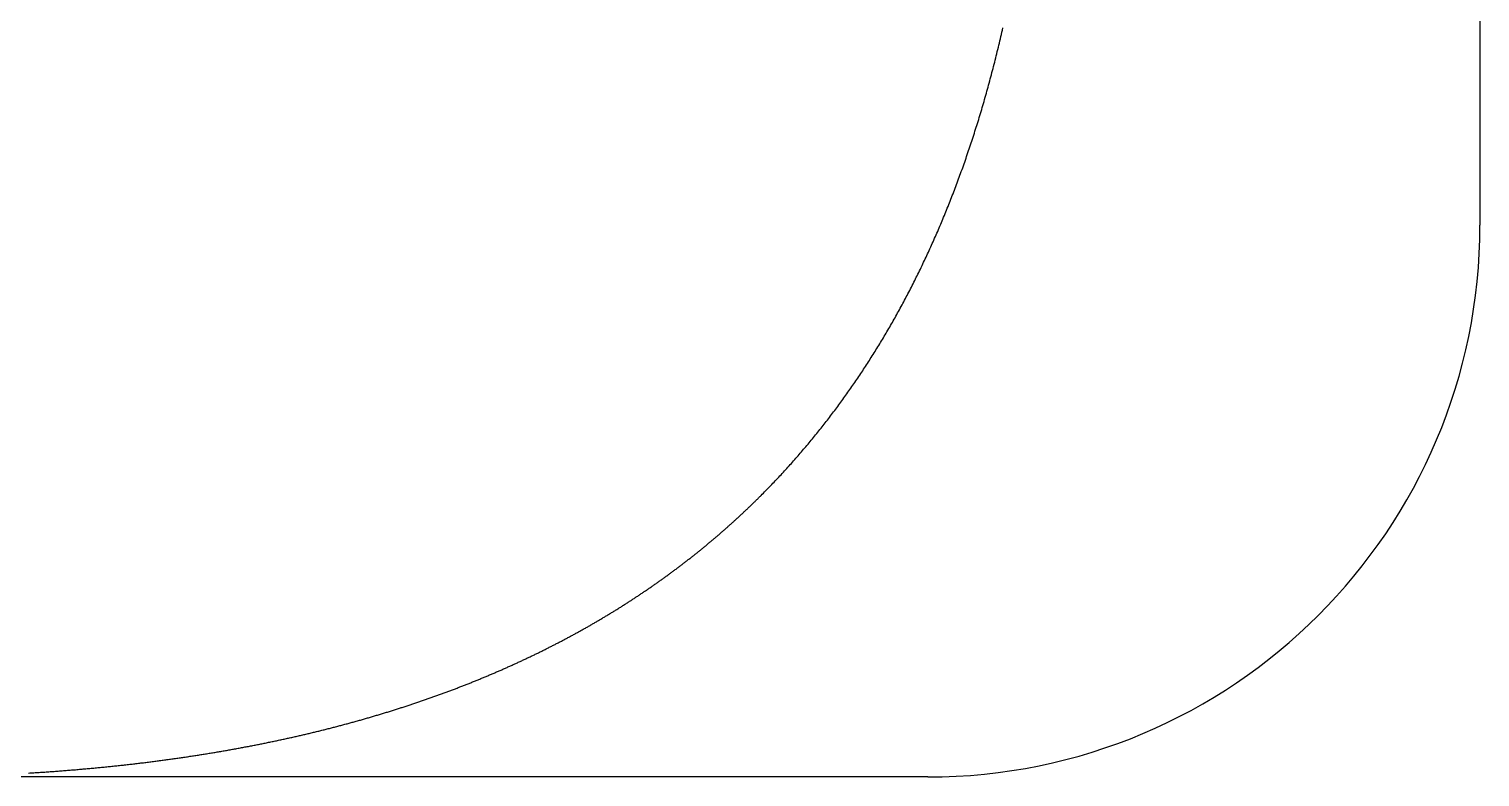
# Model space of a CAD drawing. Extents: x -14 to 315, y -179 to 16.
# Drawn here: x 267.71 to 299.25, y -178.5 to -162.24 of the extents above; entities that cross this region are included whole.
import ezdxf

# ---------------------------------------------------------------- set-up
doc = ezdxf.new("R2010")
doc.units = 0
doc.layers.add('BLACK', color=7, linetype='CONTINUOUS')

msp = doc.modelspace()

# ---------------------------------------------------------------- linework, layer by layer
at = {"layer": 'BLACK', "linetype": 'CONTINUOUS'}
for p, q in [((299.25, -125.5), (299.25, -166.5)), ((288.825041, -162.446883), (288.835984, -162.399988)), ((288.835984, -162.399988), (288.846869, -162.352994)), ((288.846869, -162.352994), (288.857694, -162.3059)), ((288.857694, -162.3059), (288.868459, -162.258708)), ((288.868459, -162.258708), (288.879166, -162.211416)), ((288.74679, -162.772401), (288.758145, -162.726191)), ((288.758145, -162.726191), (288.769441, -162.679884)), ((288.769441, -162.679884), (288.780678, -162.63348)), ((288.780678, -162.63348), (288.791857, -162.586978)), ((288.791857, -162.586978), (288.802977, -162.540378)), ((288.802977, -162.540378), (288.814039, -162.493679)), ((288.814039, -162.493679), (288.825041, -162.446883)), ((288.665677, -163.093163), (288.677438, -163.047628)), ((288.677438, -163.047628), (288.689142, -163.001997)), ((288.689142, -163.001997), (288.700788, -162.956271)), ((288.700788, -162.956271), (288.712376, -162.910448)), ((288.712376, -162.910448), (288.723906, -162.864529)), ((288.723906, -162.864529), (288.735377, -162.818514)), ((288.735377, -162.818514), (288.74679, -162.772401)), ((288.58173, -163.409241), (288.593895, -163.364371)), ((288.593895, -163.364371), (288.606002, -163.319406)), ((288.606002, -163.319406), (288.618052, -163.274347)), ((288.618052, -163.274347), (288.630045, -163.229194)), ((288.630045, -163.229194), (288.64198, -163.183945)), ((288.64198, -163.183945), (288.653857, -163.138602)), ((288.653857, -163.138602), (288.665677, -163.093163)), ((288.494978, -163.720708), (288.507542, -163.676492)), ((288.507542, -163.676492), (288.520049, -163.632184)), ((288.520049, -163.632184), (288.532499, -163.587782)), ((288.532499, -163.587782), (288.544892, -163.543287)), ((288.544892, -163.543287), (288.557229, -163.498699)), ((288.557229, -163.498699), (288.569508, -163.454017)), ((288.569508, -163.454017), (288.58173, -163.409241)), ((288.405445, -164.027635), (288.418405, -163.984064)), ((288.418405, -163.984064), (288.431308, -163.940401)), ((288.431308, -163.940401), (288.444155, -163.896646)), ((288.444155, -163.896646), (288.456945, -163.8528)), ((288.456945, -163.8528), (288.469679, -163.808862)), ((288.469679, -163.808862), (288.482357, -163.764831)), ((288.482357, -163.764831), (288.494978, -163.720708)), ((288.313158, -164.330093), (288.32651, -164.287155)), ((288.32651, -164.287155), (288.339806, -164.244128)), ((288.339806, -164.244128), (288.353046, -164.201011)), ((288.353046, -164.201011), (288.36623, -164.157803)), ((288.36623, -164.157803), (288.379358, -164.114505)), ((288.379358, -164.114505), (288.392429, -164.071115)), ((288.392429, -164.071115), (288.405445, -164.027635)), ((288.204344, -164.670373), (288.21814, -164.628149)), ((288.21814, -164.628149), (288.23188, -164.585836)), ((288.23188, -164.585836), (288.245565, -164.543435)), ((288.245565, -164.543435), (288.259195, -164.500945)), ((288.259195, -164.500945), (288.272769, -164.458366)), ((288.272769, -164.458366), (288.286288, -164.415698)), ((288.286288, -164.415698), (288.299751, -164.37294)), ((288.299751, -164.37294), (288.313158, -164.330093)), ((288.106231, -164.963482), (288.120412, -164.921872)), ((288.120412, -164.921872), (288.134538, -164.880174)), ((288.134538, -164.880174), (288.148609, -164.838389)), ((288.148609, -164.838389), (288.162625, -164.796517)), ((288.162625, -164.796517), (288.176587, -164.754557)), ((288.176587, -164.754557), (288.190493, -164.712509)), ((288.190493, -164.712509), (288.204344, -164.670373)), ((287.990814, -165.293255), (288.005432, -165.252334)), ((288.005432, -165.252334), (288.019996, -165.211328)), ((288.019996, -165.211328), (288.034505, -165.170235)), ((288.034505, -165.170235), (288.048959, -165.129057)), ((288.048959, -165.129057), (288.063359, -165.087793)), ((288.063359, -165.087793), (288.077704, -165.046443)), ((288.077704, -165.046443), (288.091995, -165.005006)), ((288.091995, -165.005006), (288.106231, -164.963482)), ((287.871919, -165.617564), (287.88697, -165.577321)), ((287.88697, -165.577321), (287.901968, -165.536994)), ((287.901968, -165.536994), (287.916911, -165.496582)), ((287.916911, -165.496582), (287.9318, -165.456086)), ((287.9318, -165.456086), (287.946635, -165.415506)), ((287.946635, -165.415506), (287.961416, -165.374841)), ((287.961416, -165.374841), (287.976142, -165.33409)), ((287.976142, -165.33409), (287.990814, -165.293255)), ((287.749571, -165.936506), (287.765053, -165.896929)), ((287.765053, -165.896929), (287.78048, -165.857269)), ((287.78048, -165.857269), (287.795855, -165.817526)), ((287.795855, -165.817526), (287.811175, -165.7777)), ((287.811175, -165.7777), (287.826442, -165.737791)), ((287.826442, -165.737791), (287.841655, -165.697799)), ((287.841655, -165.697799), (287.856814, -165.657724)), ((287.856814, -165.657724), (287.871919, -165.617564)), ((287.623795, -166.250173), (287.639703, -166.21125)), ((287.639703, -166.21125), (287.655559, -166.172246)), ((287.655559, -166.172246), (287.671361, -166.13316)), ((287.671361, -166.13316), (287.68711, -166.093993)), ((287.68711, -166.093993), (287.702806, -166.054744)), ((287.702806, -166.054744), (287.718448, -166.015414)), ((287.718448, -166.015414), (287.734036, -165.976001)), ((287.734036, -165.976001), (287.749571, -165.936506)), ((287.494611, -166.558658), (287.510945, -166.520378)), ((287.510945, -166.520378), (287.527225, -166.482018)), ((287.527225, -166.482018), (287.543453, -166.443578)), ((287.543453, -166.443578), (287.559627, -166.405058)), ((287.559627, -166.405058), (287.575749, -166.366458)), ((287.575749, -166.366458), (287.591817, -166.327777)), ((287.591817, -166.327777), (287.607833, -166.289015)), ((287.607833, -166.289015), (287.623795, -166.250173)), ((287.36204, -166.86205), (287.378796, -166.824401)), ((287.378796, -166.824401), (287.395499, -166.786674)), ((287.395499, -166.786674), (287.41215, -166.748869)), ((287.41215, -166.748869), (287.428748, -166.710985)), ((287.428748, -166.710985), (287.445293, -166.673022)), ((287.445293, -166.673022), (287.461785, -166.63498)), ((287.461785, -166.63498), (287.478225, -166.596859)), ((287.478225, -166.596859), (287.494611, -166.558658)), ((287.226097, -167.160436), (287.243274, -167.123409)), ((287.243274, -167.123409), (287.260398, -167.086304)), ((287.260398, -167.086304), (287.27747, -167.049122)), ((287.27747, -167.049122), (287.294489, -167.011863)), ((287.294489, -167.011863), (287.311455, -166.974527)), ((287.311455, -166.974527), (287.328369, -166.937112)), ((287.328369, -166.937112), (287.345231, -166.89962)), ((287.345231, -166.89962), (287.36204, -166.86205)), ((287.069151, -167.490244), (287.086798, -167.453903)), ((287.086798, -167.453903), (287.104394, -167.417485)), ((287.104394, -167.417485), (287.121937, -167.380993)), ((287.121937, -167.380993), (287.139428, -167.344424)), ((287.139428, -167.344424), (287.156867, -167.307779)), ((287.156867, -167.307779), (287.174253, -167.271058)), ((287.174253, -167.271058), (287.191587, -167.234261)), ((287.191587, -167.234261), (287.208868, -167.197387)), ((287.208868, -167.197387), (287.226097, -167.160436)), ((286.907972, -167.813945), (286.92609, -167.778276)), ((286.92609, -167.778276), (286.944155, -167.742533)), ((286.944155, -167.742533), (286.962168, -167.706716)), ((286.962168, -167.706716), (286.980129, -167.670824)), ((286.980129, -167.670824), (286.998037, -167.634858)), ((286.998037, -167.634858), (287.015894, -167.598817)), ((287.015894, -167.598817), (287.033698, -167.562701)), ((287.033698, -167.562701), (287.051451, -167.52651)), ((287.051451, -167.52651), (287.069151, -167.490244)), ((286.742576, -168.131653), (286.761161, -168.096645)), ((286.761161, -168.096645), (286.779695, -168.061564)), ((286.779695, -168.061564), (286.798176, -168.026409)), ((286.798176, -168.026409), (286.816606, -167.991182)), ((286.816606, -167.991182), (286.834983, -167.955882)), ((286.834983, -167.955882), (286.853308, -167.920508)), ((286.853308, -167.920508), (286.871582, -167.885061)), ((286.871582, -167.885061), (286.889803, -167.84954)), ((286.889803, -167.84954), (286.907972, -167.813945)), ((286.57297, -168.443483), (286.592023, -168.409122)), ((286.592023, -168.409122), (286.611023, -168.37469)), ((286.611023, -168.37469), (286.629972, -168.340186)), ((286.629972, -168.340186), (286.648869, -168.305611)), ((286.648869, -168.305611), (286.667715, -168.270964)), ((286.667715, -168.270964), (286.686508, -168.236244)), ((286.686508, -168.236244), (286.705249, -168.201453)), ((286.705249, -168.201453), (286.723938, -168.16659)), ((286.723938, -168.16659), (286.742576, -168.131653)), ((286.399159, -168.749542), (286.418679, -168.715817)), ((286.418679, -168.715817), (286.438147, -168.682022)), ((286.438147, -168.682022), (286.457563, -168.648157)), ((286.457563, -168.648157), (286.476927, -168.614221)), ((286.476927, -168.614221), (286.496239, -168.580215)), ((286.496239, -168.580215), (286.5155, -168.546138)), ((286.5155, -168.546138), (286.534708, -168.511991)), ((286.534708, -168.511991), (286.553865, -168.477772)), ((286.553865, -168.477772), (286.57297, -168.443483)), ((286.201106, -169.082969), (286.221145, -169.049937)), ((286.221145, -169.049937), (286.241132, -169.016836)), ((286.241132, -169.016836), (286.261067, -168.983667)), ((286.261067, -168.983667), (286.28095, -168.950428)), ((286.28095, -168.950428), (286.300781, -168.917121)), ((286.300781, -168.917121), (286.320561, -168.883744)), ((286.320561, -168.883744), (286.340288, -168.850298)), ((286.340288, -168.850298), (286.359964, -168.816782)), ((286.359964, -168.816782), (286.379587, -168.783197)), ((286.379587, -168.783197), (286.399159, -168.749542)), ((286.018417, -169.37719), (286.038924, -169.34477)), ((286.038924, -169.34477), (286.059379, -169.312282)), ((286.059379, -169.312282), (286.079781, -169.279727)), ((286.079781, -169.279727), (286.100132, -169.247104)), ((286.100132, -169.247104), (286.120431, -169.214413)), ((286.120431, -169.214413), (286.140677, -169.181654)), ((286.140677, -169.181654), (286.160872, -169.148827)), ((286.160872, -169.148827), (286.181015, -169.115932)), ((286.181015, -169.115932), (286.201106, -169.082969)), ((285.810487, -169.697712), (285.831514, -169.665959)), ((285.831514, -169.665959), (285.85249, -169.63414)), ((285.85249, -169.63414), (285.873413, -169.602254)), ((285.873413, -169.602254), (285.894284, -169.570302)), ((285.894284, -169.570302), (285.915103, -169.538284)), ((285.915103, -169.538284), (285.93587, -169.506199)), ((285.93587, -169.506199), (285.956585, -169.474047)), ((285.956585, -169.474047), (285.977248, -169.441829)), ((285.977248, -169.441829), (285.997859, -169.409543)), ((285.997859, -169.409543), (286.018417, -169.37719)), ((285.597337, -170.011634), (285.618887, -169.980535)), ((285.618887, -169.980535), (285.640385, -169.949371)), ((285.640385, -169.949371), (285.661831, -169.918143)), ((285.661831, -169.918143), (285.683224, -169.886849)), ((285.683224, -169.886849), (285.704565, -169.85549)), ((285.704565, -169.85549), (285.725854, -169.824066)), ((285.725854, -169.824066), (285.747091, -169.792576)), ((285.747091, -169.792576), (285.768275, -169.76102)), ((285.768275, -169.76102), (285.789407, -169.729399)), ((285.789407, -169.729399), (285.810487, -169.697712)), ((285.378945, -170.31908), (285.401021, -170.288623)), ((285.401021, -170.288623), (285.423044, -170.258103)), ((285.423044, -170.258103), (285.445015, -170.227518)), ((285.445015, -170.227518), (285.466932, -170.19687)), ((285.466932, -170.19687), (285.488798, -170.166158)), ((285.488798, -170.166158), (285.510611, -170.135382)), ((285.510611, -170.135382), (285.532371, -170.104542)), ((285.532371, -170.104542), (285.554079, -170.073637)), ((285.554079, -170.073637), (285.575734, -170.042668)), ((285.575734, -170.042668), (285.597337, -170.011634)), ((285.132627, -170.649933), (285.155284, -170.620169)), ((285.155284, -170.620169), (285.177888, -170.590343)), ((285.177888, -170.590343), (285.200439, -170.560454)), ((285.200439, -170.560454), (285.222938, -170.530503)), ((285.222938, -170.530503), (285.245383, -170.500489)), ((285.245383, -170.500489), (285.267775, -170.470412)), ((285.267775, -170.470412), (285.290115, -170.440272)), ((285.290115, -170.440272), (285.312402, -170.410069)), ((285.312402, -170.410069), (285.334636, -170.379802)), ((285.334636, -170.379802), (285.356817, -170.349473)), ((285.356817, -170.349473), (285.378945, -170.31908)), ((284.903129, -170.944163), (284.926319, -170.915018)), ((284.926319, -170.915018), (284.949455, -170.88581)), ((284.949455, -170.88581), (284.972538, -170.856542)), ((284.972538, -170.856542), (284.995567, -170.827212)), ((284.995567, -170.827212), (285.018544, -170.79782)), ((285.018544, -170.79782), (285.041467, -170.768367)), ((285.041467, -170.768367), (285.064336, -170.738852)), ((285.064336, -170.738852), (285.087153, -170.709274)), ((285.087153, -170.709274), (285.109916, -170.679635)), ((285.109916, -170.679635), (285.132627, -170.649933)), ((284.644501, -171.260748), (284.668281, -171.232271)), ((284.668281, -171.232271), (284.692008, -171.203732)), ((284.692008, -171.203732), (284.715681, -171.175134)), ((284.715681, -171.175134), (284.7393, -171.146475)), ((284.7393, -171.146475), (284.762865, -171.117756)), ((284.762865, -171.117756), (284.786377, -171.088976)), ((284.786377, -171.088976), (284.809834, -171.060135)), ((284.809834, -171.060135), (284.833238, -171.031234)), ((284.833238, -171.031234), (284.856589, -171.002271)), ((284.856589, -171.002271), (284.879885, -170.973248)), ((284.879885, -170.973248), (284.903129, -170.944163)), ((284.354904, -171.597824), (284.379337, -171.570061)), ((284.379337, -171.570061), (284.403714, -171.542239)), ((284.403714, -171.542239), (284.428038, -171.514357)), ((284.428038, -171.514357), (284.452306, -171.486417)), ((284.452306, -171.486417), (284.476521, -171.458417)), ((284.476521, -171.458417), (284.50068, -171.430358)), ((284.50068, -171.430358), (284.524786, -171.402239)), ((284.524786, -171.402239), (284.548837, -171.37406)), ((284.548837, -171.37406), (284.572834, -171.345822)), ((284.572834, -171.345822), (284.596777, -171.317524)), ((284.596777, -171.317524), (284.620666, -171.289166)), ((284.620666, -171.289166), (284.644501, -171.260748)), ((284.082527, -171.899348), (284.107564, -171.872228)), ((284.107564, -171.872228), (284.132546, -171.845051)), ((284.132546, -171.845051), (284.157472, -171.817815)), ((284.157472, -171.817815), (284.182344, -171.790521)), ((284.182344, -171.790521), (284.20716, -171.763168)), ((284.20716, -171.763168), (284.231921, -171.735757)), ((284.231921, -171.735757), (284.256628, -171.708288)), ((284.256628, -171.708288), (284.281279, -171.68076)), ((284.281279, -171.68076), (284.305876, -171.653174)), ((284.305876, -171.653174), (284.330417, -171.625528)), ((284.330417, -171.625528), (284.354904, -171.597824)), ((283.777747, -172.220286), (283.803452, -172.193856)), ((283.803452, -172.193856), (283.829102, -172.16737)), ((283.829102, -172.16737), (283.854695, -172.140826)), ((283.854695, -172.140826), (283.880233, -172.114225)), ((283.880233, -172.114225), (283.905715, -172.087567)), ((283.905715, -172.087567), (283.93114, -172.060851)), ((283.93114, -172.060851), (283.95651, -172.034078)), ((283.95651, -172.034078), (283.981825, -172.007248)), ((283.981825, -172.007248), (284.007084, -171.980359)), ((284.007084, -171.980359), (284.032287, -171.953413)), ((284.032287, -171.953413), (284.057435, -171.92641)), ((284.057435, -171.92641), (284.082527, -171.899348)), ((283.464877, -172.533016), (283.478077, -172.520148)), ((283.478077, -172.520148), (283.491262, -172.507265)), ((283.491262, -172.507265), (283.504433, -172.494369)), ((283.504433, -172.494369), (283.517589, -172.481459)), ((283.517589, -172.481459), (283.530732, -172.468534)), ((283.530732, -172.468534), (283.54386, -172.455595)), ((283.54386, -172.455595), (283.556974, -172.442643)), ((283.556974, -172.442643), (283.570074, -172.429676)), ((283.570074, -172.429676), (283.583159, -172.416695)), ((283.583159, -172.416695), (283.596231, -172.4037)), ((283.596231, -172.4037), (283.609288, -172.390691)), ((283.609288, -172.390691), (283.622331, -172.377668)), ((283.622331, -172.377668), (283.648375, -172.35158)), ((283.648375, -172.35158), (283.674362, -172.325434)), ((283.674362, -172.325434), (283.700293, -172.299232)), ((283.700293, -172.299232), (283.726167, -172.272974)), ((283.726167, -172.272974), (283.751985, -172.246658)), ((283.751985, -172.246658), (283.777747, -172.220286)), ((283.143788, -172.837669), (283.157333, -172.825135)), ((283.157333, -172.825135), (283.170863, -172.812587)), ((283.170863, -172.812587), (283.184378, -172.800025)), ((283.184378, -172.800025), (283.19788, -172.787449)), ((283.19788, -172.787449), (283.211366, -172.77486)), ((283.211366, -172.77486), (283.224839, -172.762256)), ((283.224839, -172.762256), (283.238296, -172.749639)), ((283.238296, -172.749639), (283.25174, -172.737008)), ((283.25174, -172.737008), (283.265169, -172.724363)), ((283.265169, -172.724363), (283.278583, -172.711704)), ((283.278583, -172.711704), (283.291983, -172.699031)), ((283.291983, -172.699031), (283.305369, -172.686344)), ((283.305369, -172.686344), (283.31874, -172.673644)), ((283.31874, -172.673644), (283.332097, -172.660929)), ((283.332097, -172.660929), (283.34544, -172.648201)), ((283.34544, -172.648201), (283.358768, -172.635458)), ((283.358768, -172.635458), (283.372082, -172.622702)), ((283.372082, -172.622702), (283.385381, -172.609932)), ((283.385381, -172.609932), (283.398666, -172.597147)), ((283.398666, -172.597147), (283.411937, -172.584349)), ((283.411937, -172.584349), (283.425194, -172.571537)), ((283.425194, -172.571537), (283.438436, -172.558711)), ((283.438436, -172.558711), (283.451664, -172.54587)), ((283.451664, -172.54587), (283.464877, -172.533016)), ((282.786499, -173.15873), (282.800425, -173.146553)), ((282.800425, -173.146553), (282.814336, -173.134362)), ((282.814336, -173.134362), (282.828232, -173.122157)), ((282.828232, -173.122157), (282.842114, -173.109939)), ((282.842114, -173.109939), (282.85598, -173.097707)), ((282.85598, -173.097707), (282.869832, -173.085461)), ((282.869832, -173.085461), (282.883669, -173.073202)), ((282.883669, -173.073202), (282.897491, -173.060929)), ((282.897491, -173.060929), (282.911299, -173.048642)), ((282.911299, -173.048642), (282.925092, -173.036342)), ((282.925092, -173.036342), (282.93887, -173.024028)), ((282.93887, -173.024028), (282.952634, -173.0117)), ((282.952634, -173.0117), (282.966382, -172.999359)), ((282.966382, -172.999359), (282.980117, -172.987003)), ((282.980117, -172.987003), (282.993836, -172.974635)), ((282.993836, -172.974635), (283.007541, -172.962252)), ((283.007541, -172.962252), (283.021232, -172.949856)), ((283.021232, -172.949856), (283.034907, -172.937445)), ((283.034907, -172.937445), (283.048568, -172.925022)), ((283.048568, -172.925022), (283.062215, -172.912584)), ((283.062215, -172.912584), (283.075847, -172.900133)), ((283.075847, -172.900133), (283.089464, -172.887667)), ((283.089464, -172.887667), (283.103067, -172.875189)), ((283.103067, -172.875189), (283.116655, -172.862696)), ((283.116655, -172.862696), (283.130229, -172.850189)), ((283.130229, -172.850189), (283.143788, -172.837669)), ((282.419198, -173.470582), (282.433512, -173.458757)), ((282.433512, -173.458757), (282.447812, -173.446917)), ((282.447812, -173.446917), (282.462096, -173.435065)), ((282.462096, -173.435065), (282.476366, -173.423199)), ((282.476366, -173.423199), (282.49062, -173.41132)), ((282.49062, -173.41132), (282.504859, -173.399427)), ((282.504859, -173.399427), (282.519083, -173.387521)), ((282.519083, -173.387521), (282.533293, -173.375601)), ((282.533293, -173.375601), (282.547487, -173.363668)), ((282.547487, -173.363668), (282.561666, -173.351721)), ((282.561666, -173.351721), (282.57583, -173.339761)), ((282.57583, -173.339761), (282.589979, -173.327787)), ((282.589979, -173.327787), (282.604113, -173.3158)), ((282.604113, -173.3158), (282.618232, -173.303799)), ((282.618232, -173.303799), (282.632336, -173.291784)), ((282.632336, -173.291784), (282.646426, -173.279756)), ((282.646426, -173.279756), (282.6605, -173.267715)), ((282.6605, -173.267715), (282.67456, -173.25566)), ((282.67456, -173.25566), (282.688604, -173.243591)), ((282.688604, -173.243591), (282.702634, -173.231509)), ((282.702634, -173.231509), (282.716648, -173.219413)), ((282.716648, -173.219413), (282.730648, -173.207304)), ((282.730648, -173.207304), (282.744633, -173.195181)), ((282.744633, -173.195181), (282.758604, -173.183044)), ((282.758604, -173.183044), (282.772559, -173.170894)), ((282.772559, -173.170894), (282.786499, -173.15873)), ((282.026941, -173.784804), (282.041669, -173.773339)), ((282.041669, -173.773339), (282.056381, -173.761862)), ((282.056381, -173.761862), (282.071078, -173.750371)), ((282.071078, -173.750371), (282.085759, -173.738867)), ((282.085759, -173.738867), (282.100425, -173.727349)), ((282.100425, -173.727349), (282.115075, -173.715819)), ((282.115075, -173.715819), (282.129711, -173.704274)), ((282.129711, -173.704274), (282.14433, -173.692717)), ((282.14433, -173.692717), (282.158935, -173.681145)), ((282.158935, -173.681145), (282.173523, -173.669562)), ((282.173523, -173.669562), (282.188097, -173.657964)), ((282.188097, -173.657964), (282.202655, -173.646353)), ((282.202655, -173.646353), (282.217198, -173.634728)), ((282.217198, -173.634728), (282.231726, -173.623091)), ((282.231726, -173.623091), (282.246238, -173.61144)), ((282.246238, -173.61144), (282.260735, -173.599776)), ((282.260735, -173.599776), (282.275217, -173.588097)), ((282.275217, -173.588097), (282.289683, -173.576407)), ((282.289683, -173.576407), (282.304135, -173.564702)), ((282.304135, -173.564702), (282.31857, -173.552984)), ((282.31857, -173.552984), (282.332992, -173.541252)), ((282.332992, -173.541252), (282.347397, -173.529508)), ((282.347397, -173.529508), (282.361788, -173.517749)), ((282.361788, -173.517749), (282.376163, -173.505978)), ((282.376163, -173.505978), (282.390523, -173.494192)), ((282.390523, -173.494192), (282.404868, -173.482394)), ((282.404868, -173.482394), (282.419198, -173.470582)), ((281.608231, -174.100422), (281.623398, -174.089328)), ((281.623398, -174.089328), (281.638548, -174.078221)), ((281.638548, -174.078221), (281.653683, -174.067101)), ((281.653683, -174.067101), (281.668801, -174.055968)), ((281.668801, -174.055968), (281.683905, -174.044821)), ((281.683905, -174.044821), (281.698991, -174.033662)), ((281.698991, -174.033662), (281.714063, -174.022489)), ((281.714063, -174.022489), (281.729118, -174.011303)), ((281.729118, -174.011303), (281.744159, -174.000104)), ((281.744159, -174.000104), (281.759183, -173.988892)), ((281.759183, -173.988892), (281.774192, -173.977666)), ((281.774192, -173.977666), (281.789184, -173.966427)), ((281.789184, -173.966427), (281.804161, -173.955175)), ((281.804161, -173.955175), (281.819122, -173.94391)), ((281.819122, -173.94391), (281.834068, -173.932631)), ((281.834068, -173.932631), (281.848998, -173.92134)), ((281.848998, -173.92134), (281.863913, -173.910034)), ((281.863913, -173.910034), (281.878811, -173.898716)), ((281.878811, -173.898716), (281.893694, -173.887384)), ((281.893694, -173.887384), (281.908561, -173.87604)), ((281.908561, -173.87604), (281.923414, -173.864682)), ((281.923414, -173.864682), (281.93825, -173.853311)), ((281.93825, -173.853311), (281.953071, -173.841926)), ((281.953071, -173.841926), (281.967875, -173.830528)), ((281.967875, -173.830528), (281.982666, -173.819117)), ((281.982666, -173.819117), (281.997439, -173.807693)), ((281.997439, -173.807693), (282.012198, -173.796255)), ((282.012198, -173.796255), (282.026941, -173.784804)), ((281.161439, -174.416422), (281.177071, -174.405709)), ((281.177071, -174.405709), (281.192689, -174.394982)), ((281.192689, -174.394982), (281.208288, -174.384244)), ((281.208288, -174.384244), (281.223873, -174.373491)), ((281.223873, -174.373491), (281.23944, -174.362726)), ((281.23944, -174.362726), (281.254992, -174.351947)), ((281.254992, -174.351947), (281.270527, -174.341156)), ((281.270527, -174.341156), (281.286047, -174.330351)), ((281.286047, -174.330351), (281.301549, -174.319533)), ((281.301549, -174.319533), (281.317036, -174.308702)), ((281.317036, -174.308702), (281.332506, -174.297859)), ((281.332506, -174.297859), (281.347961, -174.287001)), ((281.347961, -174.287001), (281.363399, -174.276131)), ((281.363399, -174.276131), (281.378822, -174.265247)), ((281.378822, -174.265247), (281.394227, -174.254352)), ((281.394227, -174.254352), (281.409618, -174.243441)), ((281.409618, -174.243441), (281.424991, -174.232519)), ((281.424991, -174.232519), (281.44035, -174.221583)), ((281.44035, -174.221583), (281.455691, -174.210635)), ((281.455691, -174.210635), (281.471018, -174.199672)), ((281.471018, -174.199672), (281.486327, -174.188697)), ((281.486327, -174.188697), (281.501621, -174.177708)), ((281.501621, -174.177708), (281.516898, -174.166707)), ((281.516898, -174.166707), (281.532161, -174.155692)), ((281.532161, -174.155692), (281.547406, -174.144665)), ((281.547406, -174.144665), (281.562637, -174.133623)), ((281.562637, -174.133623), (281.57785, -174.12257)), ((281.57785, -174.12257), (281.593049, -174.111502)), ((281.593049, -174.111502), (281.608231, -174.100422)), ((280.684797, -174.731745), (280.700925, -174.721424)), ((280.700925, -174.721424), (280.717039, -174.711088)), ((280.717039, -174.711088), (280.733133, -174.700741)), ((280.733133, -174.700741), (280.749213, -174.690379)), ((280.749213, -174.690379), (280.765274, -174.680006)), ((280.765274, -174.680006), (280.781321, -174.669618)), ((280.781321, -174.669618), (280.797348, -174.659219)), ((280.797348, -174.659219), (280.813361, -174.648805)), ((280.813361, -174.648805), (280.829356, -174.63838)), ((280.829356, -174.63838), (280.845336, -174.62794)), ((280.845336, -174.62794), (280.861297, -174.617489)), ((280.861297, -174.617489), (280.877243, -174.607023)), ((280.877243, -174.607023), (280.893171, -174.596546)), ((280.893171, -174.596546), (280.909084, -174.586054)), ((280.909084, -174.586054), (280.924979, -174.575551)), ((280.924979, -174.575551), (280.940859, -174.565033)), ((280.940859, -174.565033), (280.956721, -174.554503)), ((280.956721, -174.554503), (280.972568, -174.543959)), ((280.972568, -174.543959), (280.988397, -174.533403)), ((280.988397, -174.533403), (281.004211, -174.522833)), ((281.004211, -174.522833), (281.020007, -174.512252)), ((281.020007, -174.512252), (281.035788, -174.501656)), ((281.035788, -174.501656), (281.051551, -174.491048)), ((281.051551, -174.491048), (281.067299, -174.480425)), ((281.067299, -174.480425), (281.083029, -174.469791)), ((281.083029, -174.469791), (281.098745, -174.459143)), ((281.098745, -174.459143), (281.114442, -174.448483)), ((281.114442, -174.448483), (281.130125, -174.437808)), ((281.130125, -174.437808), (281.145789, -174.427122)), ((281.145789, -174.427122), (281.161439, -174.416422)), ((280.176378, -175.045279), (280.193037, -175.035359)), ((280.193037, -175.035359), (280.209676, -175.025427)), ((280.209676, -175.025427), (280.2263, -175.015482)), ((280.2263, -175.015482), (280.242905, -175.005524)), ((280.242905, -175.005524), (280.259494, -174.995552)), ((280.259494, -174.995552), (280.276064, -174.985569)), ((280.276064, -174.985569), (280.29262, -174.975571)), ((280.29262, -174.975571), (280.309156, -174.965562)), ((280.309156, -174.965562), (280.325676, -174.955538)), ((280.325676, -174.955538), (280.342178, -174.945502)), ((280.342178, -174.945502), (280.358664, -174.935453)), ((280.358664, -174.935453), (280.375131, -174.925391)), ((280.375131, -174.925391), (280.391584, -174.915316)), ((280.391584, -174.915316), (280.408017, -174.905228)), ((280.408017, -174.905228), (280.424435, -174.895127)), ((280.424435, -174.895127), (280.440834, -174.885014)), ((280.440834, -174.885014), (280.457218, -174.874886)), ((280.457218, -174.874886), (280.473582, -174.864747)), ((280.473582, -174.864747), (280.489932, -174.854593)), ((280.489932, -174.854593), (280.506263, -174.844428)), ((280.506263, -174.844428), (280.522579, -174.834248)), ((280.522579, -174.834248), (280.538876, -174.824057)), ((280.538876, -174.824057), (280.555158, -174.813852)), ((280.555158, -174.813852), (280.571421, -174.803634)), ((280.571421, -174.803634), (280.587669, -174.793403)), ((280.587669, -174.793403), (280.603898, -174.78316)), ((280.603898, -174.78316), (280.620112, -174.772902)), ((280.620112, -174.772902), (280.636308, -174.762633)), ((280.636308, -174.762633), (280.652488, -174.75235)), ((280.652488, -174.75235), (280.66865, -174.742054)), ((280.66865, -174.742054), (280.684797, -174.731745)), ((279.61685, -175.365337), (279.634087, -175.355847)), ((279.634087, -175.355847), (279.651309, -175.346342)), ((279.651309, -175.346342), (279.668511, -175.336825)), ((279.668511, -175.336825), (279.685698, -175.327295)), ((279.685698, -175.327295), (279.702864, -175.317752)), ((279.702864, -175.317752), (279.720014, -175.308195)), ((279.720014, -175.308195), (279.737145, -175.298627)), ((279.737145, -175.298627), (279.75426, -175.289044)), ((279.75426, -175.289044), (279.771355, -175.27945)), ((279.771355, -175.27945), (279.788435, -175.269841)), ((279.788435, -175.269841), (279.805494, -175.260221)), ((279.805494, -175.260221), (279.822538, -175.250586)), ((279.822538, -175.250586), (279.839562, -175.24094)), ((279.839562, -175.24094), (279.856571, -175.23128)), ((279.856571, -175.23128), (279.87356, -175.221608)), ((279.87356, -175.221608), (279.890533, -175.211921)), ((279.890533, -175.211921), (279.907486, -175.202223)), ((279.907486, -175.202223), (279.924425, -175.192511)), ((279.924425, -175.192511), (279.941343, -175.182787)), ((279.941343, -175.182787), (279.958246, -175.173048)), ((279.958246, -175.173048), (279.975129, -175.163298)), ((279.975129, -175.163298), (279.991997, -175.153534)), ((279.991997, -175.153534), (280.008845, -175.143758)), ((280.008845, -175.143758), (280.025678, -175.133968)), ((280.025678, -175.133968), (280.042491, -175.124166)), ((280.042491, -175.124166), (280.059289, -175.11435)), ((280.059289, -175.11435), (280.076067, -175.104522)), ((280.076067, -175.104522), (280.09283, -175.09468)), ((280.09283, -175.09468), (280.109573, -175.084826)), ((280.109573, -175.084826), (280.126302, -175.074958)), ((280.126302, -175.074958), (280.14301, -175.065079)), ((280.14301, -175.065079), (280.159704, -175.055185)), ((280.159704, -175.055185), (280.176378, -175.045279)), ((279.019941, -175.68031), (279.037798, -175.671262)), ((279.037798, -175.671262), (279.05564, -175.662199)), ((279.05564, -175.662199), (279.07346, -175.653124)), ((279.07346, -175.653124), (279.091265, -175.644035)), ((279.091265, -175.644035), (279.109048, -175.634934)), ((279.109048, -175.634934), (279.126816, -175.625819)), ((279.126816, -175.625819), (279.144562, -175.616692)), ((279.144562, -175.616692), (279.162293, -175.607551)), ((279.162293, -175.607551), (279.180003, -175.598398)), ((279.180003, -175.598398), (279.197697, -175.589231)), ((279.197697, -175.589231), (279.21537, -175.580052)), ((279.21537, -175.580052), (279.233027, -175.570859)), ((279.233027, -175.570859), (279.250663, -175.561654)), ((279.250663, -175.561654), (279.268284, -175.552435)), ((279.268284, -175.552435), (279.285883, -175.543204)), ((279.285883, -175.543204), (279.303467, -175.533959)), ((279.303467, -175.533959), (279.32103, -175.524703)), ((279.32103, -175.524703), (279.338578, -175.515431)), ((279.338578, -175.515431), (279.356104, -175.506149)), ((279.356104, -175.506149), (279.373615, -175.496851)), ((279.373615, -175.496851), (279.391105, -175.487543)), ((279.391105, -175.487543), (279.40858, -175.478219)), ((279.40858, -175.478219), (279.426034, -175.468885)), ((279.426034, -175.468885), (279.443472, -175.459536)), ((279.443472, -175.459536), (279.46089, -175.450175)), ((279.46089, -175.450175), (279.478292, -175.4408)), ((279.478292, -175.4408), (279.495673, -175.431413)), ((279.495673, -175.431413), (279.513039, -175.422012)), ((279.513039, -175.422012), (279.530385, -175.412599)), ((279.530385, -175.412599), (279.547715, -175.403172)), ((279.547715, -175.403172), (279.565024, -175.393734)), ((279.565024, -175.393734), (279.582318, -175.384281)), ((279.582318, -175.384281), (279.599591, -175.374816)), ((279.599591, -175.374816), (279.61685, -175.365337)), ((278.364496, -175.997395), (278.383035, -175.988817)), ((278.383035, -175.988817), (278.401557, -175.980224)), ((278.401557, -175.980224), (278.420057, -175.97162)), ((278.420057, -175.97162), (278.438541, -175.963001)), ((278.438541, -175.963001), (278.457003, -175.95437)), ((278.457003, -175.95437), (278.475449, -175.945725)), ((278.475449, -175.945725), (278.493872, -175.937068)), ((278.493872, -175.937068), (278.512279, -175.928396)), ((278.512279, -175.928396), (278.530664, -175.919713)), ((278.530664, -175.919713), (278.549033, -175.911016)), ((278.549033, -175.911016), (278.567379, -175.902307)), ((278.567379, -175.902307), (278.58571, -175.893583)), ((278.58571, -175.893583), (278.604019, -175.884847)), ((278.604019, -175.884847), (278.622312, -175.876097)), ((278.622312, -175.876097), (278.640582, -175.867336)), ((278.640582, -175.867336), (278.658837, -175.85856)), ((278.658837, -175.85856), (278.677069, -175.849772)), ((278.677069, -175.849772), (278.695286, -175.84097)), ((278.695286, -175.84097), (278.713481, -175.832156)), ((278.713481, -175.832156), (278.73166, -175.823327)), ((278.73166, -175.823327), (278.749816, -175.814487)), ((278.749816, -175.814487), (278.767958, -175.805633)), ((278.767958, -175.805633), (278.786077, -175.796767)), ((278.786077, -175.796767), (278.80418, -175.787886)), ((278.80418, -175.787886), (278.822261, -175.778994)), ((278.822261, -175.778994), (278.840327, -175.770087)), ((278.840327, -175.770087), (278.858371, -175.761169)), ((278.858371, -175.761169), (278.8764, -175.752236)), ((278.8764, -175.752236), (278.894406, -175.743292)), ((278.894406, -175.743292), (278.912397, -175.734333)), ((278.912397, -175.734333), (278.930366, -175.725363)), ((278.930366, -175.725363), (278.94832, -175.716378)), ((278.94832, -175.716378), (278.966251, -175.707381)), ((278.966251, -175.707381), (278.984167, -175.69837)), ((278.984167, -175.69837), (279.002062, -175.689348)), ((279.002062, -175.689348), (279.019941, -175.68031)), ((277.66476, -176.305562), (277.684031, -176.29747)), ((277.684031, -176.29747), (277.703277, -176.289367)), ((277.703277, -176.289367), (277.722507, -176.281248)), ((277.722507, -176.281248), (277.741714, -176.273118)), ((277.741714, -176.273118), (277.760904, -176.264973)), ((277.760904, -176.264973), (277.78007, -176.256817)), ((277.78007, -176.256817), (277.799221, -176.248646)), ((277.799221, -176.248646), (277.818347, -176.240463)), ((277.818347, -176.240463), (277.837458, -176.232265)), ((277.837458, -176.232265), (277.856544, -176.224056)), ((277.856544, -176.224056), (277.875615, -176.215832)), ((277.875615, -176.215832), (277.894662, -176.207596)), ((277.894662, -176.207596), (277.913693, -176.199345)), ((277.913693, -176.199345), (277.9327, -176.191083)), ((277.9327, -176.191083), (277.951692, -176.182806)), ((277.951692, -176.182806), (277.97066, -176.174517)), ((277.97066, -176.174517), (277.989612, -176.166214)), ((277.989612, -176.166214), (278.00854, -176.157899)), ((278.00854, -176.157899), (278.027452, -176.149569)), ((278.027452, -176.149569), (278.046341, -176.141228)), ((278.046341, -176.141228), (278.065214, -176.132871)), ((278.065214, -176.132871), (278.084064, -176.124504)), ((278.084064, -176.124504), (278.102898, -176.116121)), ((278.102898, -176.116121), (278.121708, -176.107727)), ((278.121708, -176.107727), (278.140503, -176.099318)), ((278.140503, -176.099318), (278.159274, -176.090898)), ((278.159274, -176.090898), (278.17803, -176.082462)), ((278.17803, -176.082462), (278.196762, -176.074016)), ((278.196762, -176.074016), (278.215478, -176.065554)), ((278.215478, -176.065554), (278.234172, -176.057081)), ((278.234172, -176.057081), (278.252849, -176.048593)), ((278.252849, -176.048593), (278.271504, -176.040094)), ((278.271504, -176.040094), (278.290143, -176.03158)), ((278.290143, -176.03158), (278.308758, -176.023054)), ((278.308758, -176.023054), (278.327358, -176.014514)), ((278.327358, -176.014514), (278.345935, -176.005962)), ((278.345935, -176.005962), (278.364496, -175.997395)), ((276.857198, -176.625804), (276.877306, -176.618263)), ((276.877306, -176.618263), (276.897398, -176.610706)), ((276.897398, -176.610706), (276.917465, -176.603137)), ((276.917465, -176.603137), (276.937515, -176.595553)), ((276.937515, -176.595553), (276.957539, -176.587958)), ((276.957539, -176.587958), (276.977548, -176.580347)), ((276.977548, -176.580347), (276.99753, -176.572724)), ((276.99753, -176.572724), (277.017497, -176.565087)), ((277.017497, -176.565087), (277.037438, -176.557437)), ((277.037438, -176.557437), (277.057363, -176.549772)), ((277.057363, -176.549772), (277.077262, -176.542096)), ((277.077262, -176.542096), (277.097145, -176.534405)), ((277.097145, -176.534405), (277.117003, -176.526702)), ((277.117003, -176.526702), (277.136845, -176.518983)), ((277.136845, -176.518983), (277.156662, -176.511253)), ((277.156662, -176.511253), (277.176462, -176.503508)), ((277.176462, -176.503508), (277.196237, -176.495751)), ((277.196237, -176.495751), (277.215996, -176.487979)), ((277.215996, -176.487979), (277.23573, -176.480196)), ((277.23573, -176.480196), (277.255448, -176.472397)), ((277.255448, -176.472397), (277.275141, -176.464587)), ((277.275141, -176.464587), (277.294818, -176.456761)), ((277.294818, -176.456761), (277.31447, -176.448924)), ((277.31447, -176.448924), (277.334106, -176.441072)), ((277.334106, -176.441072), (277.353716, -176.433208)), ((277.353716, -176.433208), (277.373311, -176.42533)), ((277.373311, -176.42533), (277.392881, -176.417439)), ((277.392881, -176.417439), (277.412435, -176.409533)), ((277.412435, -176.409533), (277.431964, -176.401616)), ((277.431964, -176.401616), (277.451478, -176.393684)), ((277.451478, -176.393684), (277.470966, -176.38574)), ((277.470966, -176.38574), (277.490439, -176.377781)), ((277.490439, -176.377781), (277.509887, -176.369811)), ((277.509887, -176.369811), (277.529319, -176.361825)), ((277.529319, -176.361825), (277.548726, -176.353828)), ((277.548726, -176.353828), (277.568118, -176.345816)), ((277.568118, -176.345816), (277.587485, -176.337793)), ((277.587485, -176.337793), (277.606836, -176.329754)), ((277.606836, -176.329754), (277.626163, -176.321704)), ((277.626163, -176.321704), (277.645474, -176.313638)), ((277.645474, -176.313638), (277.66476, -176.305562)), ((275.972244, -176.937281), (275.993282, -176.930324)), ((275.993282, -176.930324), (276.014293, -176.923355)), ((276.014293, -176.923355), (276.035288, -176.91637)), ((276.035288, -176.91637), (276.056255, -176.909373)), ((276.056255, -176.909373), (276.077205, -176.902361)), ((276.077205, -176.902361), (276.098128, -176.895337)), ((276.098128, -176.895337), (276.119035, -176.888297)), ((276.119035, -176.888297), (276.139914, -176.881246)), ((276.139914, -176.881246), (276.160777, -176.874178)), ((276.160777, -176.874178), (276.181613, -176.867099)), ((276.181613, -176.867099), (276.202432, -176.860005)), ((276.202432, -176.860005), (276.223225, -176.852898)), ((276.223225, -176.852898), (276.244, -176.845776)), ((276.244, -176.845776), (276.264749, -176.838642)), ((276.264749, -176.838642), (276.285481, -176.831493)), ((276.285481, -176.831493), (276.306187, -176.824332)), ((276.306187, -176.824332), (276.326876, -176.817155)), ((276.326876, -176.817155), (276.347538, -176.809966)), ((276.347538, -176.809966), (276.368184, -176.802762)), ((276.368184, -176.802762), (276.388802, -176.795546)), ((276.388802, -176.795546), (276.409405, -176.788315)), ((276.409405, -176.788315), (276.429981, -176.781071)), ((276.429981, -176.781071), (276.45054, -176.773813)), ((276.45054, -176.773813), (276.471073, -176.766542)), ((276.471073, -176.766542), (276.49159, -176.759256)), ((276.49159, -176.759256), (276.51208, -176.751958)), ((276.51208, -176.751958), (276.532553, -176.744645)), ((276.532553, -176.744645), (276.553001, -176.73732)), ((276.553001, -176.73732), (276.573432, -176.72998)), ((276.573432, -176.72998), (276.593836, -176.722628)), ((276.593836, -176.722628), (276.614224, -176.71526)), ((276.614224, -176.71526), (276.634586, -176.707881)), ((276.634586, -176.707881), (276.654932, -176.700486)), ((276.654932, -176.700486), (276.675251, -176.69308)), ((276.675251, -176.69308), (276.695554, -176.685658)), ((276.695554, -176.685658), (276.715831, -176.678225)), ((276.715831, -176.678225), (276.736092, -176.670776)), ((276.736092, -176.670776), (276.756327, -176.663315)), ((276.756327, -176.663315), (276.776545, -176.655839)), ((276.776545, -176.655839), (276.796738, -176.648352)), ((276.796738, -176.648352), (276.816914, -176.640849)), ((276.816914, -176.640849), (276.837064, -176.633334)), ((276.837064, -176.633334), (276.857198, -176.625804)), ((274.936154, -177.254803), (274.958279, -177.248518)), ((274.958279, -177.248518), (274.980374, -177.24222)), ((274.980374, -177.24222), (275.002453, -177.235906)), ((275.002453, -177.235906), (275.024502, -177.22958)), ((275.024502, -177.22958), (275.046534, -177.223237)), ((275.046534, -177.223237), (275.068537, -177.216883)), ((275.068537, -177.216883), (275.090522, -177.210512)), ((275.090522, -177.210512), (275.112479, -177.204129)), ((275.112479, -177.204129), (275.134419, -177.19773)), ((275.134419, -177.19773), (275.156329, -177.191319)), ((275.156329, -177.191319), (275.178223, -177.184892)), ((275.178223, -177.184892), (275.200088, -177.178453)), ((275.200088, -177.178453), (275.221935, -177.171997)), ((275.221935, -177.171997), (275.243754, -177.16553)), ((275.243754, -177.16553), (275.265556, -177.159046)), ((275.265556, -177.159046), (275.287329, -177.152551)), ((275.287329, -177.152551), (275.309086, -177.146039)), ((275.309086, -177.146039), (275.330813, -177.139515)), ((275.330813, -177.139515), (275.352524, -177.132975)), ((275.352524, -177.132975), (275.374206, -177.126423)), ((275.374206, -177.126423), (275.395871, -177.119856)), ((275.395871, -177.119856), (275.417507, -177.113276)), ((275.417507, -177.113276), (275.439127, -177.10668)), ((275.439127, -177.10668), (275.460718, -177.100072)), ((275.460718, -177.100072), (275.482293, -177.093448)), ((275.482293, -177.093448), (275.503839, -177.086812)), ((275.503839, -177.086812), (275.525368, -177.080161)), ((275.525368, -177.080161), (275.546869, -177.073497)), ((275.546869, -177.073497), (275.568353, -177.066817)), ((275.568353, -177.066817), (275.589808, -177.060125)), ((275.589808, -177.060125), (275.611247, -177.053418)), ((275.611247, -177.053418), (275.632658, -177.046698)), ((275.632658, -177.046698), (275.654052, -177.039963)), ((275.654052, -177.039963), (275.675419, -177.033215)), ((275.675419, -177.033215), (275.696768, -177.026452)), ((275.696768, -177.026452), (275.718089, -177.019677)), ((275.718089, -177.019677), (275.739394, -177.012886)), ((275.739394, -177.012886), (275.76067, -177.006082)), ((275.76067, -177.006082), (275.781931, -176.999264)), ((275.781931, -176.999264), (275.803163, -176.992433)), ((275.803163, -176.992433), (275.824378, -176.985586)), ((275.824378, -176.985586), (275.845566, -176.978728)), ((275.845566, -176.978728), (275.866737, -176.971854)), ((275.866737, -176.971854), (275.88788, -176.964967)), ((275.88788, -176.964967), (275.909007, -176.958066)), ((275.909007, -176.958066), (275.930106, -176.951152)), ((275.930106, -176.951152), (275.951189, -176.944222)), ((275.951189, -176.944222), (275.972244, -176.937281)), ((273.729792, -177.567312), (273.753178, -177.561795)), ((273.753178, -177.561795), (273.776547, -177.556262)), ((273.776547, -177.556262), (273.799884, -177.550715)), ((273.799884, -177.550715), (273.823204, -177.545153)), ((273.823204, -177.545153), (273.846492, -177.539577)), ((273.846492, -177.539577), (273.869763, -177.533984)), ((273.869763, -177.533984), (273.893002, -177.528379)), ((273.893002, -177.528379), (273.916224, -177.522757)), ((273.916224, -177.522757), (273.939414, -177.517123)), ((273.939414, -177.517123), (273.962587, -177.511472)), ((273.962587, -177.511472), (273.985729, -177.505808)), ((273.985729, -177.505808), (274.008853, -177.500128)), ((274.008853, -177.500128), (274.031946, -177.494434)), ((274.031946, -177.494434), (274.055021, -177.488725)), ((274.055021, -177.488725), (274.078065, -177.483003)), ((274.078065, -177.483003), (274.101092, -177.477264)), ((274.101092, -177.477264), (274.124088, -177.471512)), ((274.124088, -177.471512), (274.147066, -177.465744)), ((274.147066, -177.465744), (274.170014, -177.459964)), ((274.170014, -177.459964), (274.192944, -177.454167)), ((274.192944, -177.454167), (274.215843, -177.448357)), ((274.215843, -177.448357), (274.238725, -177.442531)), ((274.238725, -177.442531), (274.261576, -177.436692)), ((274.261576, -177.436692), (274.28441, -177.430837)), ((274.28441, -177.430837), (274.307213, -177.424969)), ((274.307213, -177.424969), (274.329999, -177.419085)), ((274.329999, -177.419085), (274.352754, -177.413189)), ((274.352754, -177.413189), (274.375492, -177.407276)), ((274.375492, -177.407276), (274.398199, -177.40135)), ((274.398199, -177.40135), (274.420889, -177.395408)), ((274.420889, -177.395408), (274.443549, -177.389454)), ((274.443549, -177.389454), (274.466192, -177.383483)), ((274.466192, -177.383483), (274.488804, -177.3775)), ((274.488804, -177.3775), (274.511398, -177.3715)), ((274.511398, -177.3715), (274.533963, -177.365488)), ((274.533963, -177.365488), (274.55651, -177.35946)), ((274.55651, -177.35946), (274.579028, -177.353419)), ((274.579028, -177.353419), (274.601528, -177.347362)), ((274.601528, -177.347362), (274.623997, -177.341292)), ((274.623997, -177.341292), (274.64645, -177.335206)), ((274.64645, -177.335206), (274.668873, -177.329108)), ((274.668873, -177.329108), (274.691278, -177.322994)), ((274.691278, -177.322994), (274.713654, -177.316867)), ((274.713654, -177.316867), (274.736013, -177.310724)), ((274.736013, -177.310724), (274.758341, -177.304568)), ((274.758341, -177.304568), (274.780653, -177.298396)), ((274.780653, -177.298396), (274.802935, -177.292212)), ((274.802935, -177.292212), (274.825199, -177.286012)), ((274.825199, -177.286012), (274.847434, -177.2798)), ((274.847434, -177.2798), (274.869652, -177.273571)), ((274.869652, -177.273571), (274.891841, -177.26733)), ((274.891841, -177.26733), (274.914012, -177.261073)), ((274.914012, -177.261073), (274.936154, -177.254803)), ((272.20535, -177.884706), (272.230352, -177.88014)), ((272.230352, -177.88014), (272.255319, -177.87556)), ((272.255319, -177.87556), (272.280269, -177.870963)), ((272.280269, -177.870963), (272.305184, -177.866353)), ((272.305184, -177.866353), (272.33008, -177.861725)), ((272.33008, -177.861725), (272.354942, -177.857083)), ((272.354942, -177.857083), (272.379786, -177.852424)), ((272.379786, -177.852424), (272.404596, -177.847751)), ((272.404596, -177.847751), (272.429388, -177.843062)), ((272.429388, -177.843062), (272.454145, -177.838358)), ((272.454145, -177.838358), (272.478884, -177.833638)), ((272.478884, -177.833638), (272.503589, -177.828903)), ((272.503589, -177.828903), (272.528276, -177.824152)), ((272.528276, -177.824152), (272.552929, -177.819387)), ((272.552929, -177.819387), (272.577564, -177.814605)), ((272.577564, -177.814605), (272.602165, -177.80981)), ((272.602165, -177.80981), (272.626748, -177.804997)), ((272.626748, -177.804997), (272.651297, -177.800171)), ((272.651297, -177.800171), (272.675828, -177.795328)), ((272.675828, -177.795328), (272.700326, -177.790471)), ((272.700326, -177.790471), (272.724805, -177.785597)), ((272.724805, -177.785597), (272.74925, -177.78071)), ((272.74925, -177.78071), (272.773678, -177.775806)), ((272.773678, -177.775806), (272.798072, -177.770888)), ((272.798072, -177.770888), (272.822448, -177.765953)), ((272.822448, -177.765953), (272.846791, -177.761005)), ((272.846791, -177.761005), (272.871115, -177.75604)), ((272.871115, -177.75604), (272.895406, -177.751061)), ((272.895406, -177.751061), (272.91968, -177.746066)), ((272.91968, -177.746066), (272.94392, -177.741057)), ((272.94392, -177.741057), (272.968142, -177.736031)), ((272.968142, -177.736031), (272.992331, -177.730992)), ((272.992331, -177.730992), (273.016502, -177.725936)), ((273.016502, -177.725936), (273.04064, -177.720867)), ((273.04064, -177.720867), (273.06476, -177.715781)), ((273.06476, -177.715781), (273.088847, -177.710681)), ((273.088847, -177.710681), (273.112916, -177.705565)), ((273.112916, -177.705565), (273.136953, -177.700435)), ((273.136953, -177.700435), (273.160971, -177.695289)), ((273.160971, -177.695289), (273.184957, -177.690129)), ((273.184957, -177.690129), (273.208924, -177.684952)), ((273.208924, -177.684952), (273.23286, -177.679763)), ((273.23286, -177.679763), (273.256777, -177.674556)), ((273.256777, -177.674556), (273.280662, -177.669336)), ((273.280662, -177.669336), (273.304528, -177.6641)), ((273.304528, -177.6641), (273.328363, -177.65885)), ((273.328363, -177.65885), (273.352179, -177.653584)), ((273.352179, -177.653584), (273.375964, -177.648304)), ((273.375964, -177.648304), (273.39973, -177.643008)), ((273.39973, -177.643008), (273.423464, -177.637699)), ((273.423464, -177.637699), (273.44718, -177.632373)), ((273.44718, -177.632373), (273.470864, -177.627033)), ((273.470864, -177.627033), (273.494531, -177.621678)), ((273.494531, -177.621678), (273.518165, -177.616309)), ((273.518165, -177.616309), (273.541782, -177.610923)), ((273.541782, -177.610923), (273.565366, -177.605525)), ((273.565366, -177.605525), (273.588933, -177.600109)), ((273.588933, -177.600109), (273.612468, -177.594681)), ((273.612468, -177.594681), (273.635985, -177.589236)), ((273.635985, -177.589236), (273.65947, -177.583778)), ((273.65947, -177.583778), (273.682938, -177.578304)), ((273.682938, -177.578304), (273.706374, -177.572816)), ((273.706374, -177.572816), (273.729792, -177.567312)), ((270.117294, -178.198431), (270.144507, -178.195152)), ((270.144507, -178.195152), (270.171682, -178.191858)), ((270.171682, -178.191858), (270.198837, -178.188545)), ((270.198837, -178.188545), (270.225954, -178.185217)), ((270.225954, -178.185217), (270.253052, -178.181871)), ((270.253052, -178.181871), (270.280112, -178.17851)), ((270.280112, -178.17851), (270.307152, -178.175131)), ((270.307152, -178.175131), (270.334154, -178.171737)), ((270.334154, -178.171737), (270.361137, -178.168325)), ((270.361137, -178.168325), (270.388083, -178.164897)), ((270.388083, -178.164897), (270.415008, -178.161452)), ((270.415008, -178.161452), (270.441896, -178.157992)), ((270.441896, -178.157992), (270.468765, -178.154514)), ((270.468765, -178.154514), (270.495596, -178.15102)), ((270.495596, -178.15102), (270.522408, -178.147509)), ((270.522408, -178.147509), (270.549182, -178.143982)), ((270.549182, -178.143982), (270.575937, -178.140438)), ((270.575937, -178.140438), (270.602655, -178.136879)), ((270.602655, -178.136879), (270.629353, -178.133302)), ((270.629353, -178.133302), (270.656014, -178.12971)), ((270.656014, -178.12971), (270.682656, -178.126101)), ((270.682656, -178.126101), (270.709261, -178.122476)), ((270.709261, -178.122476), (270.735846, -178.118833)), ((270.735846, -178.118833), (270.762394, -178.115176)), ((270.762394, -178.115176), (270.788923, -178.111501)), ((270.788923, -178.111501), (270.815415, -178.107811)), ((270.815415, -178.107811), (270.841888, -178.104103)), ((270.841888, -178.104103), (270.868324, -178.10038)), ((270.868324, -178.10038), (270.894741, -178.09664)), ((270.894741, -178.09664), (270.921121, -178.092885)), ((270.921121, -178.092885), (270.947482, -178.089112)), ((270.947482, -178.089112), (270.973806, -178.085325)), ((270.973806, -178.085325), (271.000111, -178.08152)), ((271.000111, -178.08152), (271.026379, -178.0777)), ((271.026379, -178.0777), (271.052629, -178.073862)), ((271.052629, -178.073862), (271.078842, -178.07001)), ((271.078842, -178.07001), (271.105035, -178.06614)), ((271.105035, -178.06614), (271.131193, -178.062256)), ((271.131193, -178.062256), (271.157331, -178.058354)), ((271.157331, -178.058354), (271.183433, -178.054437)), ((271.183433, -178.054437), (271.209516, -178.050503)), ((271.209516, -178.050503), (271.235563, -178.046554)), ((271.235563, -178.046554), (271.261591, -178.042588)), ((271.261591, -178.042588), (271.287583, -178.038607)), ((271.287583, -178.038607), (271.313555, -178.034608)), ((271.313555, -178.034608), (271.339492, -178.030595)), ((271.339492, -178.030595), (271.36541, -178.026565)), ((271.36541, -178.026565), (271.391292, -178.02252)), ((271.391292, -178.02252), (271.417155, -178.018458)), ((271.417155, -178.018458), (271.442982, -178.014381)), ((271.442982, -178.014381), (271.46879, -178.010287)), ((271.46879, -178.010287), (271.494563, -178.006178)), ((271.494563, -178.006178), (271.520317, -178.002052)), ((271.520317, -178.002052), (271.546035, -177.997912)), ((271.546035, -177.997912), (271.571734, -177.993754)), ((271.571734, -177.993754), (271.597398, -177.989581)), ((271.597398, -177.989581), (271.623043, -177.985392)), ((271.623043, -177.985392), (271.648652, -177.981188)), ((271.648652, -177.981188), (271.674243, -177.976967)), ((271.674243, -177.976967), (271.699798, -177.972731)), ((271.699798, -177.972731), (271.725334, -177.968478)), ((271.725334, -177.968478), (271.750836, -177.964211)), ((271.750836, -177.964211), (271.776318, -177.959927)), ((271.776318, -177.959927), (271.801766, -177.955628)), ((271.801766, -177.955628), (271.827194, -177.951312)), ((271.827194, -177.951312), (271.852588, -177.946982)), ((271.852588, -177.946982), (271.877963, -177.942635)), ((271.877963, -177.942635), (271.903303, -177.938273)), ((271.903303, -177.938273), (271.928624, -177.933895)), ((271.928624, -177.933895), (271.953911, -177.929502)), ((271.953911, -177.929502), (271.979178, -177.925092)), ((271.979178, -177.925092), (272.004411, -177.920667)), ((272.004411, -177.920667), (272.029626, -177.916226)), ((272.029626, -177.916226), (272.054805, -177.911771)), ((272.054805, -177.911771), (272.079967, -177.907298)), ((272.079967, -177.907298), (272.105093, -177.902811)), ((272.105093, -177.902811), (272.130201, -177.898308)), ((272.130201, -177.898308), (272.155274, -177.89379)), ((272.155274, -177.89379), (272.180329, -177.889255)), ((272.180329, -177.889255), (272.20535, -177.884706)), ((287.25, -178.5), (213.75, -178.5)), ((267.695724, -178.414427), (267.725498, -178.412627)), ((267.725498, -178.412627), (267.755252, -178.410808)), ((267.755252, -178.410808), (267.784963, -178.408972)), ((267.784963, -178.408972), (267.814653, -178.407116)), ((267.814653, -178.407116), (267.844301, -178.405244)), ((267.844301, -178.405244), (267.873928, -178.403353)), ((267.873928, -178.403353), (267.903513, -178.401444)), ((267.903513, -178.401444), (267.933077, -178.399517)), ((267.933077, -178.399517), (267.962599, -178.397572)), ((267.962599, -178.397572), (267.9921, -178.395609)), ((267.9921, -178.395609), (268.021559, -178.393628)), ((268.021559, -178.393628), (268.050998, -178.391629)), ((268.050998, -178.391629), (268.080394, -178.389613)), ((268.080394, -178.389613), (268.10977, -178.387578)), ((268.10977, -178.387578), (268.139105, -178.385525)), ((268.139105, -178.385525), (268.168418, -178.383455)), ((268.168418, -178.383455), (268.19769, -178.381367)), ((268.19769, -178.381367), (268.226941, -178.37926)), ((268.226941, -178.37926), (268.256151, -178.377137)), ((268.256151, -178.377137), (268.28534, -178.374994)), ((268.28534, -178.374994), (268.314488, -178.372835)), ((268.314488, -178.372835), (268.343615, -178.370658)), ((268.343615, -178.370658), (268.372701, -178.368463)), ((268.372701, -178.368463), (268.401766, -178.36625)), ((268.401766, -178.36625), (268.43079, -178.36402)), ((268.43079, -178.36402), (268.459794, -178.361771)), ((268.459794, -178.361771), (268.488756, -178.359506)), ((268.488756, -178.359506), (268.517698, -178.357222)), ((268.517698, -178.357222), (268.546599, -178.354921)), ((268.546599, -178.354921), (268.575479, -178.352602)), ((268.575479, -178.352602), (268.604319, -178.350266)), ((268.604319, -178.350266), (268.633138, -178.347911)), ((268.633138, -178.347911), (268.661916, -178.34554)), ((268.661916, -178.34554), (268.690674, -178.343151)), ((268.690674, -178.343151), (268.719391, -178.340745)), ((268.719391, -178.340745), (268.748088, -178.33832)), ((268.748088, -178.33832), (268.776745, -178.335879)), ((268.776745, -178.335879), (268.80538, -178.333419)), ((268.80538, -178.333419), (268.833976, -178.330943)), ((268.833976, -178.330943), (268.862551, -178.328449)), ((268.862551, -178.328449), (268.891086, -178.325938)), ((268.891086, -178.325938), (268.9196, -178.323408)), ((268.9196, -178.323408), (268.948074, -178.320862)), ((268.948074, -178.320862), (268.976528, -178.318298)), ((268.976528, -178.318298), (269.004942, -178.315718)), ((269.004942, -178.315718), (269.033335, -178.313119)), ((269.033335, -178.313119), (269.061689, -178.310504)), ((269.061689, -178.310504), (269.090022, -178.30787)), ((269.090022, -178.30787), (269.118315, -178.30522)), ((269.118315, -178.30522), (269.146588, -178.302552)), ((269.146588, -178.302552), (269.174821, -178.299868)), ((269.174821, -178.299868), (269.203035, -178.297165)), ((269.203035, -178.297165), (269.231208, -178.294446)), ((269.231208, -178.294446), (269.259361, -178.291709)), ((269.259361, -178.291709), (269.287475, -178.288956)), ((269.287475, -178.288956), (269.315568, -178.286185)), ((269.315568, -178.286185), (269.343622, -178.283397)), ((269.343622, -178.283397), (269.371656, -178.280592)), ((269.371656, -178.280592), (269.39965, -178.27777)), ((269.39965, -178.27777), (269.427625, -178.27493)), ((269.427625, -178.27493), (269.455559, -178.272074)), ((269.455559, -178.272074), (269.483475, -178.2692)), ((269.483475, -178.2692), (269.51135, -178.266309)), ((269.51135, -178.266309), (269.539206, -178.263401)), ((269.539206, -178.263401), (269.567023, -178.260477)), ((269.567023, -178.260477), (269.594819, -178.257535)), ((269.594819, -178.257535), (269.622577, -178.254576)), ((269.622577, -178.254576), (269.650315, -178.2516)), ((269.650315, -178.2516), (269.678013, -178.248608)), ((269.678013, -178.248608), (269.705692, -178.245598)), ((269.705692, -178.245598), (269.733332, -178.242572)), ((269.733332, -178.242572), (269.760953, -178.239528)), ((269.760953, -178.239528), (269.788534, -178.236468)), ((269.788534, -178.236468), (269.816096, -178.23339)), ((269.816096, -178.23339), (269.843618, -178.230297)), ((269.843618, -178.230297), (269.871122, -178.227185)), ((269.871122, -178.227185), (269.898586, -178.224058)), ((269.898586, -178.224058), (269.926031, -178.220913)), ((269.926031, -178.220913), (269.953437, -178.217752)), ((269.953437, -178.217752), (269.980824, -178.214573)), ((269.980824, -178.214573), (270.008172, -178.211379)), ((270.008172, -178.211379), (270.035501, -178.208166)), ((270.035501, -178.208166), (270.062791, -178.204939)), ((270.062791, -178.204939), (270.090062, -178.201693)), ((270.090062, -178.201693), (270.117294, -178.198431))]:
    msp.add_line(p, q, dxfattribs=at)
at = {"layer": 'BLACK'}
msp.add_arc((287.25, -166.5), 12, -90, 0, dxfattribs=at)

doc.saveas('drawing.dxf')
